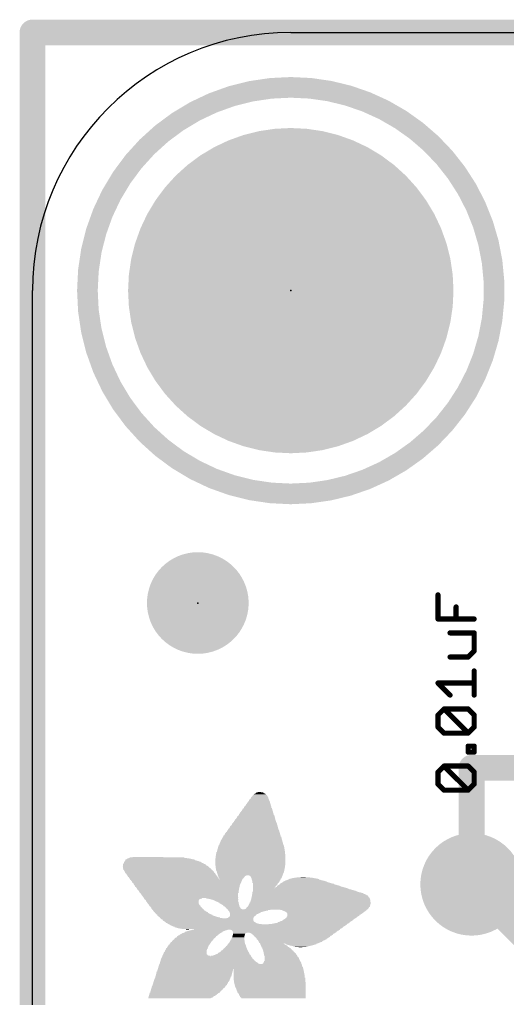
# Model space of a CAD drawing. Extents: x -1.8 to 17.6, y -13.6 to 5.7.
# Drawn here: x -1.75 to 3.04, y -3.89 to 5.74 of the extents above; entities that cross this region are included whole.
import ezdxf

# ---------------------------------------------------------------- set-up
doc = ezdxf.new("R2010")
doc.units = 0
for name, color, linetype in [('1', 12, 'CONTINUOUS'), ('16', 132, 'CONTINUOUS'), ('17', 110, 'CONTINUOUS'), ('18', 110, 'CONTINUOUS'), ('20', 53, 'CONTINUOUS'), ('21', 40, 'CONTINUOUS'), ('23', 40, 'CONTINUOUS'), ('27', 253, 'CONTINUOUS')]:
    doc.layers.add(name, color=color, linetype=linetype)

# ---------------------------------------------------------------- blocks, each defined once
blk = doc.blocks.new('PIE')
at = {"const_width": 0.5}
blk.add_lwpolyline([(0, -0.25, 1), (0, 0.25, 1), (0, -0.25)], format="xyb", dxfattribs=at)
blk = doc.blocks.new('ROUNDP')
at = {"const_width": 0.5}
blk.add_lwpolyline([(0, -0.25, 1), (0, 0.25, 1), (0, -0.25)], format="xyb", dxfattribs=at)
blk = doc.blocks.new('RECT')
blk.add_solid([(-0.5, -0.5), (0.5, -0.5), (-0.5, 0.5), (0.5, 0.5)])
blk = doc.blocks.new('ROUNDV')
at = {"const_width": 0.5}
blk.add_lwpolyline([(0, -0.25, 1), (0, 0.25, 1), (0, -0.25)], format="xyb", dxfattribs=at)

msp = doc.modelspace()

# ---------------------------------------------------------------- linework, layer by layer
at = {"layer": '1', "const_width": 0.254}
for points in [[(-1.6256, 5.6134), (17.4244, 5.6134)], [(-1.6256, -13.4366), (-1.6256, 5.6134)], [(6.399, -1.6216), (2.6924, -1.6216)], [(2.6924, -1.6216), (2.6924, -2.7686)]]:
    msp.add_lwpolyline(points, dxfattribs=at)
at = {"layer": '1', "const_width": 0.127}
for points in [[(-1.6256, 5.6769, 1), (-1.6256, 5.5499)], [(-1.5621, 5.6134, 1), (-1.6891, 5.6134)], [(2.6924, -1.5581, 1), (2.6924, -1.6851)], [(2.7559, -1.6216, 1), (2.6289, -1.6216)], [(2.6289, -2.7686, 1), (2.7559, -2.7686)]]:
    msp.add_lwpolyline(points, format="xyb", dxfattribs=at)
at = {"layer": '16', "const_width": 0.254}
for points in [[(-1.6256, 5.6134), (17.4244, 5.6134)], [(-1.6256, -13.4366), (-1.6256, 5.6134)], [(2.6924, -2.7686), (3.3274, -3.4036)]]:
    msp.add_lwpolyline(points, dxfattribs=at)
at = {"layer": '16', "const_width": 0.127}
for points in [[(-1.6256, 5.6769, 1), (-1.6256, 5.5499)], [(-1.5621, 5.6134, 1), (-1.6891, 5.6134)], [(2.7373, -2.7237, 1), (2.6475, -2.8135)]]:
    msp.add_lwpolyline(points, format="xyb", dxfattribs=at)
at = {"layer": '20'}
for p, q in [((0.9144, 5.6134), (14.8844, 5.6134)), ((-1.6256, -10.8966), (-1.6256, 3.0734))]:
    msp.add_line(p, q, dxfattribs=at)
msp.add_arc((0.9144, 3.0734), 2.54, 90, 180, dxfattribs=at)
at = {"layer": '21', "const_width": 0.2032}
msp.add_lwpolyline([(0.9144, 1.0734, 1), (0.9144, 5.0734, 1), (0.9144, 1.0734)], format="xyb", dxfattribs=at)
at = {"layer": '23'}
for p in [(0.9144, 3.0734), (0, 0)]:
    msp.add_point(p, dxfattribs=at)
at = {"layer": '27', "const_width": 0.0508}
for points in [[(2.3619, -0.1575), (2.3619, 0.0798)], [(2.5398, -0.1575), (2.5398, -0.0388)], [(2.7178, -0.1575), (2.3619, -0.1575)], [(2.7178, -0.2944), (2.4805, -0.2944)], [(2.7178, -0.4724), (2.7178, -0.2944)], [(2.6585, -0.5317), (2.7178, -0.4724)], [(2.4805, -0.5317), (2.6585, -0.5317)], [(2.7178, -0.9059), (2.7178, -0.6686)], [(2.4805, -0.9059), (2.3619, -0.7873)], [(2.3619, -0.7873), (2.7178, -0.7873)], [(2.3619, -1.1021), (2.4212, -1.0428)], [(2.4212, -1.0428), (2.6585, -1.0428)], [(2.6585, -1.2801), (2.4212, -1.0428)], [(2.6585, -1.0428), (2.7178, -1.1021)], [(2.3619, -1.2208), (2.3619, -1.1021)], [(2.7178, -1.1021), (2.7178, -1.2208)], [(2.4212, -1.2801), (2.3619, -1.2208)], [(2.7178, -1.2208), (2.6585, -1.2801)], [(2.6585, -1.2801), (2.4212, -1.2801)], [(2.6585, -1.4672), (2.6585, -1.4079)], [(2.6585, -1.4079), (2.7178, -1.4079)], [(2.7178, -1.4672), (2.6585, -1.4672)], [(2.7178, -1.4079), (2.7178, -1.4672)], [(2.3619, -1.6635), (2.4212, -1.6041)], [(2.4212, -1.6041), (2.6585, -1.6041)], [(2.6585, -1.8414), (2.4212, -1.6041)], [(2.6585, -1.6041), (2.7178, -1.6635)], [(2.3619, -1.7821), (2.3619, -1.6635)], [(2.7178, -1.6635), (2.7178, -1.7821)], [(2.4212, -1.8414), (2.3619, -1.7821)], [(2.6585, -1.8414), (2.4212, -1.8414)], [(2.7178, -1.7821), (2.6585, -1.8414)]]:
    msp.add_lwpolyline(points, dxfattribs=at)
at = {"layer": '27', "const_width": 0.0254}
for points in [[(2.3746, 0.0798, 1), (2.3492, 0.0798)], [(2.5526, -0.0388, 1), (2.5271, -0.0388)], [(2.3619, -0.1448, 1), (2.3619, -0.1702)], [(2.3492, -0.1575, 1), (2.3746, -0.1575)], [(2.5271, -0.1575, 1), (2.5526, -0.1575)], [(2.7178, -0.1702, 1), (2.7178, -0.1448)], [(2.4805, -0.2817, 1), (2.4805, -0.3071)], [(2.7305, -0.2944, 1), (2.7051, -0.2944)], [(2.7178, -0.3071, 1), (2.7178, -0.2817)], [(2.7051, -0.4724, 1), (2.7305, -0.4724)], [(2.7268, -0.4813, 1), (2.7088, -0.4634)], [(2.4805, -0.519, 1), (2.4805, -0.5444)], [(2.6495, -0.5227, 1), (2.6675, -0.5407)], [(2.6585, -0.5444, 1), (2.6585, -0.519)], [(2.7305, -0.6686, 1), (2.7051, -0.6686)], [(2.3619, -0.7745, 1), (2.3619, -0.8)], [(2.3709, -0.7783, 1), (2.3529, -0.7962)], [(2.7178, -0.8, 1), (2.7178, -0.7745)], [(2.4716, -0.9149, 1), (2.4895, -0.8969)], [(2.7051, -0.9059, 1), (2.7305, -0.9059)], [(2.4212, -1.0301, 1), (2.4212, -1.0555)], [(2.4302, -1.0338, 1), (2.4122, -1.0518)], [(2.4302, -1.0518, 1), (2.4122, -1.0338)], [(2.6675, -1.0338, 1), (2.6495, -1.0518)], [(2.6585, -1.0555, 1), (2.6585, -1.0301)], [(2.3746, -1.1021, 1), (2.3492, -1.1021)], [(2.3529, -1.0932, 1), (2.3709, -1.1111)], [(2.7305, -1.1021, 1), (2.7051, -1.1021)], [(2.7088, -1.1111, 1), (2.7268, -1.0932)], [(2.3709, -1.2118, 1), (2.3529, -1.2298)], [(2.3492, -1.2208, 1), (2.3746, -1.2208)], [(2.7051, -1.2208, 1), (2.7305, -1.2208)], [(2.7268, -1.2298, 1), (2.7088, -1.2118)], [(2.4212, -1.2674, 1), (2.4212, -1.2928)], [(2.4122, -1.2891, 1), (2.4302, -1.2711)], [(2.6495, -1.2711, 1), (2.6675, -1.2891)], [(2.6495, -1.2891, 1), (2.6675, -1.2711)], [(2.6585, -1.2928, 1), (2.6585, -1.2674)], [(2.6712, -1.4079, 1), (2.6458, -1.4079)], [(2.6585, -1.3952, 1), (2.6585, -1.4206)], [(2.6585, -1.4545, 1), (2.6585, -1.4799)], [(2.7305, -1.4079, 1), (2.7051, -1.4079)], [(2.7178, -1.4206, 1), (2.7178, -1.3952)], [(2.7178, -1.4799, 1), (2.7178, -1.4545)], [(2.6458, -1.4672, 1), (2.6712, -1.4672)], [(2.7051, -1.4672, 1), (2.7305, -1.4672)], [(2.4212, -1.5914, 1), (2.4212, -1.6168)], [(2.4302, -1.5952, 1), (2.4122, -1.6131)], [(2.4302, -1.6131, 1), (2.4122, -1.5952)], [(2.6675, -1.5952, 1), (2.6495, -1.6131)], [(2.6585, -1.6168, 1), (2.6585, -1.5914)], [(2.3746, -1.6635, 1), (2.3492, -1.6635)], [(2.3529, -1.6545, 1), (2.3709, -1.6724)], [(2.7305, -1.6635, 1), (2.7051, -1.6635)], [(2.7088, -1.6724, 1), (2.7268, -1.6545)], [(2.3709, -1.7731, 1), (2.3529, -1.7911)], [(2.3492, -1.7821, 1), (2.3746, -1.7821)], [(2.4212, -1.8287, 1), (2.4212, -1.8541)], [(2.4122, -1.8504, 1), (2.4302, -1.8324)], [(2.6495, -1.8324, 1), (2.6675, -1.8504)], [(2.6495, -1.8504, 1), (2.6675, -1.8324)], [(2.6585, -1.8541, 1), (2.6585, -1.8287)], [(2.7051, -1.7821, 1), (2.7305, -1.7821)], [(2.7268, -1.7911, 1), (2.7088, -1.7731)]]:
    msp.add_lwpolyline(points, format="xyb", dxfattribs=at)

# ---------------------------------------------------------------- block references
at = {"layer": '1'}
msp.add_blockref('PIE', (0, 0), dxfattribs=at)
at = {"layer": '17', "xscale": 3.2, "yscale": 3.2}
msp.add_blockref('ROUNDP', (0.9144, 3.0734), dxfattribs=at)
msp.add_blockref('ROUNDP', (0.9144, 3.0734), dxfattribs=at)
at = {"layer": '18', "xscale": 1.008, "yscale": 1.008}
msp.add_blockref('ROUNDV', (2.6924, -2.7686), dxfattribs=at)
msp.add_blockref('ROUNDV', (2.6924, -2.7686), dxfattribs=at)
at = {"layer": '21'}
for p, xscale, yscale in [((0.6065, -1.9266), 0.1829, 0.0038), ((0.6065, -1.9228), 0.1753, 0.0038), ((0.6084, -1.9152), 0.1715, 0.0038), ((0.6084, -1.919), 0.1715, 0.0038), ((0.6083, -1.9114), 0.1638, 0.0039), ((0.6102, -1.9075), 0.16, 0.0038), ((0.6102, -1.9037), 0.1524, 0.0038), ((0.6102, -1.8961), 0.1448, 0.0038), ((0.6102, -1.8999), 0.1448, 0.0038), ((0.6103, -1.8923), 0.1371, 0.0038), ((0.6103, -1.8885), 0.1295, 0.0038), ((0.6103, -1.8847), 0.1219, 0.0038), ((0.6103, -1.8809), 0.1143, 0.0038), ((0.6122, -1.8771), 0.1029, 0.0038), ((0.6103, -1.8733), 0.0915, 0.0039), ((0.6102, -1.8694), 0.0762, 0.0038), ((0.6103, -1.8656), 0.0609, 0.0038), ((0.6065, -1.8618), 0.0305, 0.0038), ((0.5874, -2.0218), 0.2819, 0.0038), ((0.5893, -2.018), 0.2781, 0.0038), ((0.5893, -2.0104), 0.2705, 0.0038), ((0.5893, -2.0142), 0.2705, 0.0038), ((0.5912, -2.0066), 0.2667, 0.0038), ((0.5912, -1.999), 0.2591, 0.0038), ((0.5931, -2.0028), 0.2629, 0.0038), ((0.5931, -1.9952), 0.2552, 0.0038), ((0.595, -1.9914), 0.2514, 0.0038), ((0.595, -1.9837), 0.2438, 0.0038), ((0.595, -1.9876), 0.2438, 0.0039), ((0.5969, -1.9799), 0.24, 0.0038), ((0.5969, -1.9761), 0.2324, 0.0038), ((0.5988, -1.9685), 0.2286, 0.0038), ((0.5988, -1.9723), 0.2286, 0.0038), ((0.5988, -1.9647), 0.221, 0.0038), ((0.6007, -1.9571), 0.2172, 0.0038), ((0.6007, -1.9609), 0.2172, 0.0038), ((0.6007, -1.9533), 0.2096, 0.0038), ((0.6026, -1.9495), 0.2058, 0.0039), ((0.6027, -1.9418), 0.1981, 0.0038), ((0.6046, -1.9456), 0.2019, 0.0038), ((0.6046, -1.938), 0.1943, 0.0038), ((0.6046, -1.9304), 0.1867, 0.0038), ((0.6065, -1.9342), 0.1905, 0.0038), ((0.5683, -2.1171), 0.381, 0.0038), ((0.5702, -2.1133), 0.3772, 0.0038), ((0.5702, -2.1057), 0.3696, 0.0038), ((0.5721, -2.1095), 0.3734, 0.0038), ((0.5722, -2.1019), 0.3657, 0.0039), ((0.5741, -2.098), 0.3619, 0.0038), ((0.5741, -2.0904), 0.3543, 0.0038), ((0.5741, -2.0942), 0.3543, 0.0038), ((0.576, -2.0866), 0.3505, 0.0038), ((0.576, -2.079), 0.3429, 0.0038), ((0.576, -2.0828), 0.3429, 0.0038), ((0.5778, -2.0752), 0.3391, 0.0038), ((0.5778, -2.0714), 0.3315, 0.0038), ((0.5797, -2.0638), 0.3277, 0.0039), ((0.5797, -2.0676), 0.3277, 0.0038), ((0.5797, -2.0599), 0.3201, 0.0038), ((0.5817, -2.0523), 0.3163, 0.0038), ((0.5817, -2.0561), 0.3163, 0.0038), ((0.5817, -2.0485), 0.3086, 0.0038), ((0.5836, -2.0447), 0.3048, 0.0038), ((0.5836, -2.0371), 0.2972, 0.0038), ((0.5855, -2.0409), 0.301, 0.0038), ((0.5855, -2.0333), 0.2934, 0.0038), ((0.5855, -2.0257), 0.2857, 0.0039), ((0.5874, -2.0295), 0.2896, 0.0038), ((0.5493, -2.2123), 0.4801, 0.0038), ((0.5493, -2.2162), 0.4801, 0.0039), ((0.5512, -2.2085), 0.4762, 0.0038), ((0.5512, -2.2009), 0.4686, 0.0038), ((0.5531, -2.2047), 0.4724, 0.0038), ((0.5531, -2.1971), 0.4648, 0.0038), ((0.555, -2.1933), 0.461, 0.0038), ((0.555, -2.1857), 0.4534, 0.0038), ((0.555, -2.1895), 0.4534, 0.0038), ((0.5569, -2.1819), 0.4496, 0.0038), ((0.5569, -2.1742), 0.442, 0.0038), ((0.5569, -2.1781), 0.442, 0.0039), ((0.5588, -2.1704), 0.4382, 0.0038), ((0.5588, -2.1666), 0.4306, 0.0038), ((0.5607, -2.159), 0.4268, 0.0038), ((0.5607, -2.1628), 0.4268, 0.0038), ((0.5608, -2.1552), 0.4191, 0.0038), ((0.5626, -2.1476), 0.4153, 0.0038), ((0.5626, -2.1514), 0.4153, 0.0038), ((0.5626, -2.1438), 0.4076, 0.0038), ((0.5645, -2.14), 0.4038, 0.0039), ((0.5645, -2.1323), 0.3962, 0.0038), ((0.5664, -2.1361), 0.4, 0.0038), ((0.5664, -2.1285), 0.3924, 0.0038), ((0.5683, -2.1247), 0.3886, 0.0038), ((0.5683, -2.1209), 0.381, 0.0038), ((0.5322, -2.3114), 0.5829, 0.0038), ((0.5322, -2.3076), 0.5753, 0.0038), ((0.5341, -2.3), 0.5715, 0.0038), ((0.5341, -2.3038), 0.5715, 0.0038), ((0.5341, -2.2924), 0.5639, 0.0039), ((0.5341, -2.2962), 0.5639, 0.0038), ((0.536, -2.2885), 0.5601, 0.0038), ((0.536, -2.2809), 0.5525, 0.0038), ((0.536, -2.2847), 0.5525, 0.0038), ((0.5379, -2.2771), 0.5487, 0.0038), ((0.5379, -2.2695), 0.5411, 0.0038), ((0.5379, -2.2733), 0.5411, 0.0038), ((0.5398, -2.2657), 0.5373, 0.0038), ((0.5398, -2.2619), 0.5295, 0.0038), ((0.5417, -2.2543), 0.5257, 0.0039), ((0.5417, -2.2581), 0.5257, 0.0038), ((0.5417, -2.2504), 0.5181, 0.0038), ((0.5435, -2.2466), 0.5143, 0.0038), ((0.5435, -2.239), 0.5067, 0.0038), ((0.5454, -2.2428), 0.5105, 0.0038), ((0.5454, -2.2352), 0.5029, 0.0038), ((0.5454, -2.2276), 0.4953, 0.0038), ((0.5474, -2.2314), 0.4991, 0.0038), ((0.5474, -2.2238), 0.4915, 0.0038), ((0.5493, -2.22), 0.4877, 0.0038), ((0.5246, -2.4028), 0.6515, 0.0038), ((0.5246, -2.4066), 0.6515, 0.0039), ((0.5246, -2.3914), 0.6439, 0.0038), ((0.5246, -2.3952), 0.6439, 0.0038), ((0.5246, -2.399), 0.6439, 0.0038), ((0.5264, -2.3876), 0.6401, 0.0038), ((0.5245, -2.3838), 0.6362, 0.0038), ((0.5264, -2.3724), 0.6324, 0.0038), ((0.5264, -2.3762), 0.6324, 0.0038), ((0.5264, -2.38), 0.6324, 0.0038), ((0.5264, -2.3647), 0.6248, 0.0038), ((0.5264, -2.3685), 0.6248, 0.0039), ((0.5264, -2.3571), 0.6172, 0.0038), ((0.5283, -2.3609), 0.621, 0.0038), ((0.5283, -2.3495), 0.6134, 0.0038), ((0.5283, -2.3533), 0.6134, 0.0038), ((0.5283, -2.3419), 0.6058, 0.0038), ((0.5283, -2.3457), 0.6058, 0.0038), ((0.5283, -2.3343), 0.5982, 0.0038), ((0.5302, -2.3381), 0.602, 0.0038), ((0.5302, -2.3266), 0.5944, 0.0038), ((0.5302, -2.3304), 0.5944, 0.0039), ((0.5302, -2.319), 0.5867, 0.0038), ((0.5302, -2.3228), 0.5867, 0.0038), ((0.5322, -2.3152), 0.5829, 0.0038), ((-0.4013, -2.5057), 0.5372, 0.0038), ((-0.4889, -2.5019), 0.3009, 0.0038), ((0.5188, -2.4867), 0.6858, 0.0038), ((0.5188, -2.4905), 0.6858, 0.0038), ((0.5188, -2.4943), 0.6858, 0.0038), ((0.5188, -2.4981), 0.6858, 0.0038), ((0.5188, -2.5019), 0.6858, 0.0038), ((0.5188, -2.5057), 0.6858, 0.0038), ((0.5188, -2.4676), 0.6782, 0.0038), ((0.5207, -2.4714), 0.682, 0.0038), ((0.5207, -2.4752), 0.682, 0.0038), ((0.5207, -2.479), 0.682, 0.0038), ((0.5207, -2.4829), 0.682, 0.0039), ((0.5207, -2.4524), 0.6744, 0.0038), ((0.5207, -2.4562), 0.6744, 0.0038), ((0.5207, -2.46), 0.6744, 0.0038), ((0.5207, -2.4638), 0.6744, 0.0038), ((0.5207, -2.4371), 0.6668, 0.0038), ((0.5226, -2.4409), 0.6706, 0.0038), ((0.5226, -2.4447), 0.6706, 0.0039), ((0.5226, -2.4486), 0.6706, 0.0038), ((0.5226, -2.4257), 0.663, 0.0038), ((0.5226, -2.4295), 0.663, 0.0038), ((0.5226, -2.4333), 0.663, 0.0038), ((0.5226, -2.4143), 0.6554, 0.0038), ((0.5226, -2.4181), 0.6554, 0.0038), ((0.5245, -2.4219), 0.6592, 0.0038), ((0.5246, -2.4105), 0.6515, 0.0038), ((-0.3175, -2.5933), 0.842, 0.0038), ((-0.329, -2.5743), 0.8115, 0.0038), ((-0.3271, -2.5781), 0.8153, 0.0038), ((-0.3327, -2.5705), 0.8039, 0.0038), ((-0.3232, -2.5819), 0.823, 0.0038), ((-0.3213, -2.5857), 0.8268, 0.0038), ((-0.3175, -2.5895), 0.8344, 0.0038), ((-0.3137, -2.5972), 0.842, 0.0039), ((-0.3118, -2.601), 0.8458, 0.0038), ((-0.3366, -2.5629), 0.7887, 0.0038), ((-0.3347, -2.5667), 0.7925, 0.0038), ((-0.3461, -2.5514), 0.762, 0.0038), ((-0.3423, -2.5552), 0.7696, 0.0038), ((-0.3385, -2.5591), 0.7773, 0.0039), ((-0.348, -2.5476), 0.7506, 0.0038), ((-0.3556, -2.54), 0.7278, 0.0038), ((-0.3518, -2.5438), 0.7354, 0.0038), ((-0.3594, -2.5362), 0.7124, 0.0038), ((-0.3689, -2.5286), 0.6858, 0.0038), ((-0.3632, -2.5324), 0.6972, 0.0038), ((-0.3728, -2.5248), 0.6705, 0.0038), ((-0.3765, -2.521), 0.6477, 0.0039), ((-0.3823, -2.5171), 0.6287, 0.0038), ((-0.3861, -2.5133), 0.6058, 0.0038), ((-0.3937, -2.5095), 0.5754, 0.0038), ((0.5169, -2.5133), 0.6896, 0.0038), ((0.5169, -2.5171), 0.6896, 0.0038), ((0.5169, -2.521), 0.6896, 0.0039), ((0.5169, -2.5248), 0.6896, 0.0038), ((0.5169, -2.5286), 0.6896, 0.0038), ((0.5169, -2.5324), 0.6896, 0.0038), ((0.5169, -2.5362), 0.6896, 0.0038), ((0.5169, -2.54), 0.6896, 0.0038), ((0.5169, -2.5438), 0.6896, 0.0038), ((0.5169, -2.5476), 0.6896, 0.0038), ((0.5169, -2.5514), 0.6896, 0.0038), ((0.5169, -2.5552), 0.6896, 0.0038), ((0.5169, -2.5591), 0.6896, 0.0039), ((0.5169, -2.5629), 0.6896, 0.0038), ((0.5169, -2.5667), 0.6896, 0.0038), ((0.5169, -2.5705), 0.6896, 0.0038), ((0.5169, -2.5743), 0.6896, 0.0038), ((0.5169, -2.5781), 0.6896, 0.0038), ((0.515, -2.5819), 0.6858, 0.0038), ((0.5188, -2.5095), 0.6858, 0.0038), ((0.5169, -2.5857), 0.682, 0.0038), ((0.5169, -2.5895), 0.682, 0.0038), ((0.5169, -2.5933), 0.682, 0.0038), ((0.5169, -2.5972), 0.682, 0.0039), ((0.5169, -2.601), 0.682, 0.0038), ((-0.3042, -2.6124), 0.8611, 0.0038), ((-0.308, -2.6048), 0.8534, 0.0038), ((-0.306, -2.6086), 0.8573, 0.0038), ((-0.3004, -2.6162), 0.8611, 0.0038), ((-0.2966, -2.6238), 0.8687, 0.0038), ((-0.2984, -2.62), 0.8649, 0.0038), ((-0.2928, -2.6276), 0.8687, 0.0038), ((-0.2908, -2.6314), 0.8725, 0.0038), ((-0.2871, -2.6353), 0.8725, 0.0039), ((-0.2852, -2.6391), 0.8763, 0.0038), ((-0.2813, -2.6429), 0.8763, 0.0038), ((-0.2775, -2.6467), 0.8763, 0.0038), ((-0.2775, -2.6505), 0.8763, 0.0038), ((-0.2737, -2.6543), 0.8763, 0.0038), ((-0.268, -2.6619), 0.8801, 0.0038), ((-0.2699, -2.6581), 0.8763, 0.0038), ((-0.2661, -2.6657), 0.8763, 0.0038), ((-0.2623, -2.6695), 0.8763, 0.0038), ((-0.2604, -2.6734), 0.8801, 0.0039), ((-0.2566, -2.6772), 0.8801, 0.0038), ((-0.2546, -2.681), 0.8763, 0.0038), ((-0.2509, -2.6848), 0.8763, 0.0038), ((-0.249, -2.6886), 0.8801, 0.0038), ((-0.2471, -2.6924), 0.8763, 0.0038), ((-0.2433, -2.6962), 0.8763, 0.0038), ((0.515, -2.6048), 0.6782, 0.0038), ((0.515, -2.6086), 0.6782, 0.0038), ((0.5169, -2.6124), 0.6744, 0.0038), ((0.5169, -2.6162), 0.6744, 0.0038), ((0.5169, -2.62), 0.6744, 0.0038), ((0.515, -2.6238), 0.6706, 0.0038), ((0.515, -2.6276), 0.6706, 0.0038), ((0.5169, -2.6314), 0.6668, 0.0038), ((0.5169, -2.6353), 0.6668, 0.0039), ((0.515, -2.6391), 0.663, 0.0038), ((0.5169, -2.6429), 0.6592, 0.0038), ((0.5169, -2.6467), 0.6592, 0.0038), ((0.5169, -2.6505), 0.6592, 0.0038), ((0.515, -2.6543), 0.6553, 0.0038), ((0.515, -2.6657), 0.6477, 0.0038), ((0.5169, -2.6581), 0.6515, 0.0038), ((0.5169, -2.6619), 0.6515, 0.0038), ((0.5169, -2.6695), 0.6439, 0.0038), ((0.515, -2.6734), 0.6401, 0.0039), ((0.515, -2.6772), 0.6401, 0.0038), ((0.3379, -2.681), 0.2781, 0.0038), ((0.3341, -2.6848), 0.2705, 0.0038), ((0.3341, -2.6886), 0.2629, 0.0038), ((0.3321, -2.6924), 0.259, 0.0038), ((0.3302, -2.6962), 0.2552, 0.0038), ((0.6712, -2.681), 0.3276, 0.0038), ((0.6712, -2.6848), 0.32, 0.0038), ((0.6731, -2.6886), 0.3162, 0.0038), ((0.6731, -2.6924), 0.3086, 0.0038), ((0.675, -2.6962), 0.3048, 0.0038), ((1.0351, -2.6962), 0.0495, 0.0038), ((-0.2394, -2.7), 0.8763, 0.0038), ((-0.2394, -2.7038), 0.8763, 0.0038), ((-0.2356, -2.7076), 0.8763, 0.0038), ((-0.2318, -2.7115), 0.8763, 0.0039), ((-0.2318, -2.7153), 0.8763, 0.0038), ((-0.228, -2.7191), 0.8763, 0.0038), ((-0.1118, -2.7229), 1.1011, 0.0038), ((-0.1118, -2.7267), 1.0935, 0.0038), ((-0.1118, -2.7305), 1.0935, 0.0038), ((-0.1118, -2.7343), 1.0859, 0.0038), ((-0.1099, -2.7381), 1.0821, 0.0038), ((-0.1099, -2.7419), 1.0745, 0.0038), ((-0.1099, -2.7457), 1.0745, 0.0038), ((-0.1099, -2.7496), 1.0668, 0.0039), ((-0.108, -2.7534), 1.0629, 0.0038), ((-0.1061, -2.7572), 1.0591, 0.0038), ((-0.108, -2.761), 1.0553, 0.0038), ((-0.1061, -2.7648), 1.0515, 0.0038), ((-0.1061, -2.7686), 1.0439, 0.0038), ((-0.1061, -2.7724), 1.0439, 0.0038), ((-0.1042, -2.7762), 1.0401, 0.0038), ((-0.1042, -2.78), 1.0325, 0.0038), ((-0.1023, -2.7838), 1.0287, 0.0038), ((-0.1023, -2.7877), 1.0287, 0.0039), ((-0.1004, -2.7915), 1.0249, 0.0038), ((0.3302, -2.7), 0.2476, 0.0038), ((0.3283, -2.7038), 0.2438, 0.0038), ((0.3264, -2.7076), 0.24, 0.0038), ((0.3283, -2.7115), 0.2362, 0.0039), ((0.3264, -2.7153), 0.2324, 0.0038), ((0.3264, -2.7191), 0.2248, 0.0038), ((0.6731, -2.7), 0.301, 0.0038), ((0.675, -2.7038), 0.2972, 0.0038), ((0.6731, -2.7076), 0.2934, 0.0038), ((0.675, -2.7115), 0.2896, 0.0039), ((0.6731, -2.7153), 0.2858, 0.0038), ((0.6731, -2.7191), 0.2858, 0.0038), ((0.6731, -2.7229), 0.2782, 0.0038), ((0.6731, -2.7267), 0.2782, 0.0038), ((0.6712, -2.7305), 0.2744, 0.0038), ((0.6673, -2.7457), 0.2591, 0.0038), ((0.6673, -2.7496), 0.2591, 0.0039), ((0.6654, -2.7534), 0.2553, 0.0038), ((0.6693, -2.7419), 0.2629, 0.0038), ((0.6712, -2.7343), 0.2667, 0.0038), ((0.6712, -2.7381), 0.2667, 0.0038), ((0.6655, -2.7572), 0.2476, 0.0038), ((0.6636, -2.761), 0.2438, 0.0038), ((0.6636, -2.7648), 0.2438, 0.0038), ((0.6617, -2.7686), 0.24, 0.0038), ((0.6598, -2.7724), 0.2362, 0.0038), ((0.6579, -2.7762), 0.2324, 0.0038), ((0.6579, -2.78), 0.2324, 0.0038), ((0.656, -2.7838), 0.2286, 0.0038), ((0.6541, -2.7877), 0.2247, 0.0039), ((0.6522, -2.7915), 0.2209, 0.0038), ((1.0979, -2.7915), 0.6477, 0.0038), ((1.0922, -2.7877), 0.6286, 0.0039), ((1.0884, -2.7838), 0.6134, 0.0038), ((1.0846, -2.78), 0.5982, 0.0038), ((1.0827, -2.7762), 0.5791, 0.0038), ((1.0789, -2.7724), 0.5639, 0.0038), ((1.0751, -2.7686), 0.5487, 0.0038), ((1.0732, -2.7648), 0.5295, 0.0038), ((1.0675, -2.761), 0.5105, 0.0038), ((1.0655, -2.7572), 0.4915, 0.0038), ((1.0617, -2.7534), 0.4762, 0.0038), ((1.0598, -2.7496), 0.4572, 0.0039), ((1.056, -2.7457), 0.442, 0.0038), ((1.0541, -2.7419), 0.423, 0.0038), ((1.0522, -2.7381), 0.4038, 0.0038), ((1.0503, -2.7343), 0.3848, 0.0038), ((1.0465, -2.7305), 0.362, 0.0038), ((1.0446, -2.7267), 0.3429, 0.0038), ((1.0446, -2.7229), 0.32, 0.0038), ((1.0427, -2.7191), 0.301, 0.0038), ((1.0427, -2.7153), 0.2781, 0.0038), ((1.0427, -2.7115), 0.2477, 0.0039), ((1.0389, -2.7076), 0.2171, 0.0038), ((1.0389, -2.7038), 0.1791, 0.0038), ((1.037, -2.7), 0.1295, 0.0038), ((-0.1004, -2.7953), 1.0173, 0.0038), ((-0.0985, -2.7991), 1.0135, 0.0038), ((-0.0985, -2.8029), 1.0135, 0.0038), ((-0.0965, -2.8067), 1.0096, 0.0038), ((-0.0965, -2.8105), 1.002, 0.0038), ((-0.0946, -2.8143), 0.9982, 0.0038), ((-0.0946, -2.8181), 0.9982, 0.0038), ((-0.0927, -2.8219), 0.9944, 0.0038), ((-0.0908, -2.8258), 0.9906, 0.0039), ((-0.0927, -2.8296), 0.9868, 0.0038), ((-0.0908, -2.8334), 0.983, 0.0038), ((-0.0889, -2.8372), 0.9792, 0.0038), ((-0.087, -2.841), 0.9754, 0.0038), ((-0.087, -2.8448), 0.9754, 0.0038), ((-0.0851, -2.8486), 0.9716, 0.0038), ((-0.0832, -2.8524), 0.9678, 0.0038), ((-0.0832, -2.8562), 0.9601, 0.0038), ((-0.0832, -2.86), 0.9601, 0.0038), ((-0.0813, -2.8639), 0.9563, 0.0039), ((-0.0794, -2.8677), 0.9525, 0.0038), ((-0.0775, -2.8715), 0.9487, 0.0038), ((-0.0775, -2.8753), 0.9487, 0.0038), ((-0.0756, -2.8791), 0.9449, 0.0038), ((-0.0737, -2.8829), 0.9411, 0.0038), ((-0.0718, -2.8867), 0.9373, 0.0038), ((-0.0718, -2.8905), 0.9373, 0.0038), ((1.1036, -2.8867), 1.1468, 0.0038), ((1.1055, -2.8905), 1.1506, 0.0038), ((1.0922, -2.8677), 1.1164, 0.0038), ((1.096, -2.8715), 1.124, 0.0038), ((1.0979, -2.8753), 1.1278, 0.0038), ((1.1017, -2.8791), 1.1354, 0.0038), ((1.1036, -2.8829), 1.1392, 0.0038), ((1.056, -2.841), 1.0364, 0.0038), ((1.0617, -2.8448), 1.0478, 0.0038), ((1.0693, -2.8486), 1.063, 0.0038), ((1.0751, -2.8524), 1.0745, 0.0038), ((1.0808, -2.8562), 1.0859, 0.0038), ((1.0902, -2.8639), 1.1049, 0.0039), ((1.0846, -2.86), 1.0935, 0.0038), ((0.6502, -2.7953), 0.2171, 0.0038), ((0.6502, -2.7991), 0.2171, 0.0038), ((0.6483, -2.8029), 0.2133, 0.0038), ((0.6465, -2.8067), 0.2095, 0.0038), ((1.0103, -2.8105), 0.9372, 0.0038), ((1.016, -2.8143), 0.9486, 0.0038), ((1.0236, -2.8181), 0.9639, 0.0038), ((1.0293, -2.8219), 0.9753, 0.0038), ((1.0351, -2.8258), 0.9867, 0.0039), ((1.0408, -2.8296), 0.9982, 0.0038), ((1.0465, -2.8334), 1.0096, 0.0038), ((1.0522, -2.8372), 1.021, 0.0038), ((1.1113, -2.8067), 0.7125, 0.0038), ((1.1075, -2.8029), 0.6973, 0.0038), ((1.1036, -2.7991), 0.682, 0.0038), ((1.0998, -2.7953), 0.6668, 0.0038), ((-0.0699, -2.8943), 0.9335, 0.0038), ((-0.0679, -2.8981), 0.9297, 0.0038), ((-0.0679, -2.902), 0.9297, 0.0039), ((-0.2433, -2.9058), 0.5715, 0.0038), ((-0.2489, -2.9096), 0.5524, 0.0038), ((-0.2508, -2.9134), 0.541, 0.0038), ((-0.2527, -2.9172), 0.5372, 0.0038), ((-0.2527, -2.921), 0.5296, 0.0038), ((-0.2508, -2.9248), 0.5258, 0.0038), ((-0.2508, -2.9286), 0.5182, 0.0038), ((-0.2508, -2.9324), 0.5182, 0.0038), ((-0.2489, -2.9362), 0.5144, 0.0038), ((-0.247, -2.9401), 0.5106, 0.0039), ((-0.2451, -2.9439), 0.5068, 0.0038), ((-0.2451, -2.9477), 0.5068, 0.0038), ((-0.2432, -2.9515), 0.503, 0.0038), ((-0.2413, -2.9553), 0.4992, 0.0038), ((-0.2394, -2.9591), 0.503, 0.0038), ((-0.2375, -2.9629), 0.4991, 0.0038), ((-0.2337, -2.9667), 0.4991, 0.0038), ((-0.2318, -2.9705), 0.4953, 0.0038), ((-0.2298, -2.9743), 0.4991, 0.0038), ((-0.2261, -2.9782), 0.4991, 0.0039), ((-0.2242, -2.982), 0.4953, 0.0038), ((-0.2204, -2.9858), 0.4953, 0.0038), ((0.2407, -2.9058), 0.3124, 0.0038), ((0.2521, -2.9096), 0.2896, 0.0038), ((0.2598, -2.9134), 0.2743, 0.0038), ((0.2655, -2.9172), 0.2629, 0.0038), ((0.2712, -2.921), 0.2515, 0.0038), ((0.2769, -2.9248), 0.2401, 0.0038), ((0.2807, -2.9286), 0.2324, 0.0038), ((0.2864, -2.9324), 0.221, 0.0038), ((0.2902, -2.9362), 0.2134, 0.0038), ((0.2959, -2.9401), 0.2096, 0.0039), ((0.2998, -2.9439), 0.2019, 0.0038), ((0.3036, -2.9477), 0.1943, 0.0038), ((0.3054, -2.9515), 0.1905, 0.0038), ((0.3093, -2.9553), 0.1829, 0.0038), ((0.315, -2.9591), 0.1791, 0.0038), ((0.3169, -2.9629), 0.1753, 0.0038), ((0.3207, -2.9667), 0.1676, 0.0038), ((0.3226, -2.9705), 0.1638, 0.0038), ((0.3283, -2.9743), 0.16, 0.0038), ((0.3302, -2.9782), 0.1562, 0.0039), ((0.3321, -2.982), 0.1524, 0.0038), ((0.3378, -2.9858), 0.1486, 0.0038), ((1.0922, -2.982), 1.2002, 0.0038), ((1.0922, -2.9858), 1.2002, 0.0038), ((1.0941, -2.9782), 1.1964, 0.0039), ((1.0979, -2.9705), 1.1964, 0.0038), ((1.0979, -2.9743), 1.1964, 0.0038), ((1.0998, -2.9629), 1.1925, 0.0038), ((1.0998, -2.9667), 1.1925, 0.0038), ((1.1037, -2.9553), 1.1925, 0.0038), ((1.1037, -2.9591), 1.1925, 0.0038), ((1.1056, -2.9477), 1.1887, 0.0038), ((1.1056, -2.9515), 1.1887, 0.0038), ((1.1056, -2.9362), 1.1811, 0.0038), ((1.1056, -2.9401), 1.1811, 0.0039), ((1.1075, -2.9439), 1.1849, 0.0038), ((1.1075, -2.9286), 1.1773, 0.0038), ((1.1075, -2.9324), 1.1773, 0.0038), ((1.1075, -2.9172), 1.1697, 0.0038), ((1.1094, -2.921), 1.1735, 0.0038), ((1.1094, -2.9248), 1.1735, 0.0038), ((1.1075, -2.902), 1.1621, 0.0039), ((1.1075, -2.9058), 1.1621, 0.0038), ((1.1094, -2.9096), 1.1659, 0.0038), ((1.1094, -2.9134), 1.1659, 0.0038), ((1.1055, -2.8943), 1.1506, 0.0038), ((1.1075, -2.8981), 1.1545, 0.0038), ((-0.2185, -2.9896), 0.4991, 0.0038), ((-0.2147, -2.9934), 0.4991, 0.0038), ((-0.2109, -2.9972), 0.4991, 0.0038), ((-0.2071, -3.001), 0.4991, 0.0038), ((-0.2051, -3.0048), 0.503, 0.0038), ((-0.2013, -3.0086), 0.503, 0.0038), ((-0.1975, -3.0124), 0.5029, 0.0038), ((-0.1956, -3.0163), 0.5067, 0.0039), ((-0.1918, -3.0201), 0.5067, 0.0038), ((-0.188, -3.0239), 0.5067, 0.0038), ((-0.1822, -3.0277), 0.5105, 0.0038), ((-0.1746, -3.0353), 0.5182, 0.0038), ((-0.1784, -3.0315), 0.5105, 0.0038), ((-0.1708, -3.0391), 0.5182, 0.0038), ((-0.1651, -3.0429), 0.522, 0.0038), ((-0.1613, -3.0467), 0.522, 0.0038), ((-0.1556, -3.0505), 0.5258, 0.0038), ((-0.1518, -3.0544), 0.5258, 0.0039), ((-0.1461, -3.0582), 0.5295, 0.0038), ((-0.1403, -3.062), 0.5334, 0.0038), ((-0.1346, -3.0658), 0.5372, 0.0038), ((-0.1289, -3.0696), 0.541, 0.0038), ((-0.1251, -3.0734), 0.5486, 0.0038), ((-0.1174, -3.0772), 0.5563, 0.0038), ((-0.1118, -3.081), 0.5601, 0.0038), ((0.3397, -2.9896), 0.1448, 0.0038), ((0.3435, -2.9934), 0.1448, 0.0038), ((0.3473, -2.9972), 0.1447, 0.0038), ((0.3493, -3.001), 0.1409, 0.0038), ((0.3531, -3.0048), 0.1409, 0.0038), ((0.3569, -3.0086), 0.141, 0.0038), ((0.3626, -3.0124), 0.1448, 0.0038), ((0.9798, -3.0163), 1.3716, 0.0039), ((0.5055, -3.0201), 0.4153, 0.0038), ((0.4959, -3.0239), 0.3886, 0.0038), ((0.4864, -3.0277), 0.3696, 0.0038), ((0.4807, -3.0315), 0.3506, 0.0038), ((0.4768, -3.0353), 0.3353, 0.0038), ((0.4712, -3.0391), 0.3239, 0.0038), ((0.4674, -3.0429), 0.3086, 0.0038), ((0.4369, -3.081), 0.2476, 0.0038), ((0.4636, -3.0467), 0.3009, 0.0038), ((0.4579, -3.0544), 0.2819, 0.0039), ((0.4503, -3.062), 0.2667, 0.0038), ((0.4445, -3.0696), 0.2552, 0.0038), ((0.4426, -3.0734), 0.2514, 0.0038), ((0.4407, -3.0772), 0.2476, 0.0038), ((0.4617, -3.0505), 0.2895, 0.0038), ((0.4541, -3.0582), 0.2743, 0.0038), ((0.4484, -3.0658), 0.2629, 0.0038), ((1.0655, -3.0124), 1.2078, 0.0038), ((1.0713, -3.0086), 1.2039, 0.0038), ((1.0751, -3.0048), 1.2039, 0.0038), ((1.0789, -3.001), 1.2039, 0.0038), ((1.0827, -2.9972), 1.204, 0.0038), ((1.0846, -2.9934), 1.2002, 0.0038), ((1.0884, -2.9896), 1.2002, 0.0038), ((1.237, -3.0201), 0.8496, 0.0038), ((1.2446, -3.0239), 0.8268, 0.0038), ((1.2465, -3.0277), 0.8078, 0.0038), ((1.2485, -3.0315), 0.7963, 0.0038), ((1.2503, -3.0353), 0.7848, 0.0038), ((1.2503, -3.0391), 0.7696, 0.0038), ((1.2503, -3.0429), 0.762, 0.0038), ((1.2503, -3.0467), 0.7544, 0.0038), ((1.2484, -3.0505), 0.743, 0.0038), ((1.2484, -3.0544), 0.7354, 0.0039), ((1.2465, -3.0582), 0.7316, 0.0038), ((1.2427, -3.062), 0.7239, 0.0038), ((1.2408, -3.0658), 0.7201, 0.0038), ((1.2369, -3.0696), 0.7125, 0.0038), ((1.235, -3.0734), 0.7087, 0.0038), ((1.2331, -3.0772), 0.7049, 0.0038), ((1.2294, -3.081), 0.6973, 0.0038), ((-0.1023, -3.0848), 0.5639, 0.0038), ((-0.0966, -3.0886), 0.5677, 0.0038), ((-0.087, -3.0925), 0.5792, 0.0039), ((-0.0775, -3.0963), 0.5905, 0.0038), ((-0.0641, -3.1001), 0.6096, 0.0038), ((0.0902, -3.1039), 0.9106, 0.0038), ((0.0921, -3.1077), 0.9068, 0.0038), ((0.094, -3.1115), 0.903, 0.0038), ((0.0978, -3.1153), 0.8954, 0.0038), ((0.0997, -3.1191), 0.8916, 0.0038), ((0.1016, -3.1229), 0.8878, 0.0038), ((0.1054, -3.1267), 0.8878, 0.0038), ((0.1092, -3.1305), 0.8801, 0.0039), ((0.1131, -3.1344), 0.8801, 0.0038), ((0.1169, -3.1382), 0.8801, 0.0038), ((0.1245, -3.142), 0.8801, 0.0038), ((0.1302, -3.1458), 0.8839, 0.0038), ((0.1378, -3.1496), 0.884, 0.0038), ((0.1454, -3.1534), 0.8839, 0.0038), ((0.155, -3.1572), 0.8953, 0.0038), ((0.1721, -3.161), 0.9144, 0.0038), ((0.5931, -3.1648), 1.7412, 0.0038), ((0.5931, -3.1686), 1.726, 0.0039), ((0.5949, -3.1725), 1.7145, 0.0038), ((0.5969, -3.1763), 1.703, 0.0038), ((0.5969, -3.1801), 1.6878, 0.0038), ((0.4141, -3.1001), 0.2629, 0.0038), ((0.4236, -3.0963), 0.2515, 0.0038), ((0.4274, -3.0925), 0.2439, 0.0039), ((0.4312, -3.0886), 0.2439, 0.0038), ((0.435, -3.0848), 0.2438, 0.0038), ((1.0827, -3.161), 0.7696, 0.0038), ((1.0998, -3.1572), 0.743, 0.0038), ((1.1132, -3.1534), 0.7315, 0.0038), ((1.1227, -3.1496), 0.7201, 0.0038), ((1.1341, -3.1458), 0.7124, 0.0038), ((1.1418, -3.142), 0.7049, 0.0038), ((1.1494, -3.1382), 0.6973, 0.0038), ((1.157, -3.1344), 0.6972, 0.0038), ((1.1627, -3.1305), 0.6934, 0.0039), ((1.1722, -3.1267), 0.6896, 0.0038), ((1.176, -3.1229), 0.6896, 0.0038), ((1.1817, -3.1191), 0.6858, 0.0038), ((1.1894, -3.1153), 0.6858, 0.0038), ((1.1932, -3.1115), 0.6858, 0.0038), ((1.1989, -3.1077), 0.682, 0.0038), ((1.2046, -3.1039), 0.6858, 0.0038), ((1.2084, -3.1001), 0.6858, 0.0038), ((1.2141, -3.0963), 0.6896, 0.0038), ((1.2198, -3.0886), 0.6934, 0.0038), ((1.2179, -3.0925), 0.6896, 0.0039), ((1.2256, -3.0848), 0.6973, 0.0038), ((0.5988, -3.1839), 1.6764, 0.0038), ((0.6007, -3.1877), 1.6574, 0.0038), ((0.6046, -3.1915), 1.6421, 0.0038), ((0.6084, -3.1953), 1.6269, 0.0038), ((0.6102, -3.1991), 1.6078, 0.0038), ((-0.0032, -3.2753), 0.381, 0.0038), ((0.0006, -3.2715), 0.381, 0.0038), ((0.0083, -3.2677), 0.381, 0.0038), ((0.6159, -3.2029), 1.5887, 0.0038), ((0.0121, -3.2639), 0.381, 0.0038), ((0.0178, -3.2601), 0.3772, 0.0038), ((0.0235, -3.2563), 0.3734, 0.0038), ((0.6217, -3.2067), 1.5621, 0.0039), ((0.0311, -3.2525), 0.3734, 0.0038), ((0.0349, -3.2487), 0.3734, 0.0038), ((0.0445, -3.2449), 0.3695, 0.0039), ((0.0502, -3.241), 0.3657, 0.0038), ((0.0578, -3.2372), 0.3658, 0.0038), ((-0.1023, -3.2106), 0.0305, 0.0038), ((0.0673, -3.2334), 0.362, 0.0038), ((0.0769, -3.2296), 0.3581, 0.0038), ((0.0864, -3.2258), 0.3543, 0.0038), ((0.0959, -3.222), 0.3505, 0.0038), ((0.1092, -3.2182), 0.3467, 0.0038), ((0.1207, -3.2144), 0.3467, 0.0038), ((0.6807, -3.2106), 1.4364, 0.0038), ((0.8598, -3.2144), 1.0706, 0.0038), ((0.8598, -3.2182), 1.0554, 0.0038), ((0.8598, -3.222), 1.0478, 0.0038), ((0.8579, -3.2258), 1.0363, 0.0038), ((0.8559, -3.2334), 1.0249, 0.0038), ((0.8579, -3.2296), 1.0287, 0.0038), ((0.4026, -3.2677), 0.1181, 0.0038), ((0.4026, -3.2715), 0.1181, 0.0038), ((0.4026, -3.2753), 0.1181, 0.0038), ((0.8541, -3.2372), 1.0135, 0.0038), ((0.8522, -3.241), 1.0097, 0.0038), ((0.414, -3.2449), 0.1334, 0.0039), ((0.4102, -3.2487), 0.1258, 0.0038), ((0.4083, -3.2525), 0.122, 0.0038), ((0.4064, -3.2563), 0.1182, 0.0038), ((0.4064, -3.2601), 0.1182, 0.0038), ((0.4045, -3.2639), 0.1143, 0.0038), ((0.9322, -3.2449), 0.842, 0.0039), ((0.9322, -3.2487), 0.8268, 0.0038), ((0.9341, -3.2525), 0.8154, 0.0038), ((0.9322, -3.2563), 0.8039, 0.0038), ((0.9341, -3.2601), 0.7925, 0.0038), ((0.9341, -3.2639), 0.7848, 0.0038), ((0.9322, -3.2677), 0.7734, 0.0038), ((0.9322, -3.2715), 0.7658, 0.0038), ((0.9303, -3.2753), 0.7544, 0.0038), ((-0.0908, -3.3706), 0.3962, 0.0038), ((-0.0851, -3.363), 0.4, 0.0038), ((-0.087, -3.3668), 0.3962, 0.0038), ((-0.0832, -3.3592), 0.3962, 0.0039), ((-0.0794, -3.3553), 0.3962, 0.0038), ((-0.0756, -3.3515), 0.3963, 0.0038), ((-0.0718, -3.3439), 0.3963, 0.0038), ((-0.0737, -3.3477), 0.3925, 0.0038), ((-0.0679, -3.3401), 0.3963, 0.0038), ((-0.066, -3.3363), 0.3925, 0.0038), ((-0.0622, -3.3325), 0.3924, 0.0038), ((-0.0584, -3.3287), 0.3924, 0.0038), ((-0.0546, -3.3249), 0.3924, 0.0038), ((-0.0508, -3.3211), 0.3924, 0.0039), ((-0.0489, -3.3172), 0.3886, 0.0038), ((-0.0451, -3.3134), 0.3886, 0.0038), ((-0.0413, -3.3096), 0.3886, 0.0038), ((-0.0375, -3.3058), 0.3886, 0.0038), ((-0.0336, -3.302), 0.3887, 0.0038), ((-0.0299, -3.2982), 0.3887, 0.0038), ((-0.026, -3.2944), 0.3886, 0.0038), ((-0.0203, -3.2906), 0.3848, 0.0038), ((-0.0165, -3.2868), 0.3848, 0.0038), ((-0.0127, -3.283), 0.3848, 0.0039), ((-0.0089, -3.2791), 0.3848, 0.0038), ((0.3798, -3.3706), 0.1867, 0.0038), ((0.3798, -3.363), 0.1791, 0.0038), ((0.3798, -3.3668), 0.1791, 0.0038), ((0.3817, -3.3592), 0.1753, 0.0039), ((0.3817, -3.3553), 0.1677, 0.0038), ((0.3836, -3.3515), 0.1639, 0.0038), ((0.3855, -3.3439), 0.1601, 0.0038), ((0.3855, -3.3477), 0.1601, 0.0038), ((0.3854, -3.3401), 0.1524, 0.0038), ((0.3874, -3.3325), 0.1485, 0.0038), ((0.3874, -3.3363), 0.1485, 0.0038), ((0.3893, -3.3287), 0.1447, 0.0038), ((0.3911, -3.3211), 0.1409, 0.0039), ((0.3911, -3.3249), 0.1409, 0.0038), ((0.3911, -3.3134), 0.1333, 0.0038), ((0.3911, -3.3172), 0.1333, 0.0038), ((0.3931, -3.3058), 0.1295, 0.0038), ((0.3931, -3.3096), 0.1295, 0.0038), ((0.395, -3.2982), 0.1257, 0.0038), ((0.395, -3.302), 0.1257, 0.0038), ((0.3969, -3.2906), 0.1219, 0.0038), ((0.3969, -3.2944), 0.1219, 0.0038), ((0.3987, -3.283), 0.1181, 0.0039), ((0.3987, -3.2868), 0.1181, 0.0038), ((0.4007, -3.2791), 0.1143, 0.0038), ((0.9303, -3.2791), 0.7468, 0.0038), ((0.9303, -3.283), 0.7391, 0.0039), ((0.9284, -3.2868), 0.7277, 0.0038), ((0.9284, -3.2906), 0.7201, 0.0038), ((0.9284, -3.2944), 0.7125, 0.0038), ((0.9264, -3.2982), 0.7011, 0.0038), ((0.9265, -3.302), 0.6934, 0.0038), ((0.9227, -3.3058), 0.6858, 0.0038), ((0.9208, -3.3096), 0.6743, 0.0038), ((0.9208, -3.3134), 0.6667, 0.0038), ((0.9189, -3.3172), 0.6553, 0.0038), ((0.9151, -3.3211), 0.6477, 0.0039), ((0.9132, -3.3249), 0.6363, 0.0038), ((0.9112, -3.3287), 0.6248, 0.0038), ((0.9093, -3.3325), 0.621, 0.0038), ((0.9055, -3.3363), 0.6058, 0.0038), ((0.9017, -3.3401), 0.5982, 0.0038), ((0.8998, -3.3439), 0.5868, 0.0038), ((0.7245, -3.3477), 0.2286, 0.0038), ((0.7284, -3.3515), 0.2363, 0.0038), ((0.7359, -3.3592), 0.2439, 0.0039), ((0.7322, -3.3553), 0.2363, 0.0038), ((0.7398, -3.363), 0.2438, 0.0038), ((0.7436, -3.3668), 0.2514, 0.0038), ((0.7474, -3.3706), 0.2514, 0.0038), ((1.0141, -3.3477), 0.3429, 0.0038), ((1.0141, -3.3515), 0.32, 0.0038), ((1.016, -3.3553), 0.301, 0.0038), ((1.0141, -3.3592), 0.282, 0.0039), ((1.0141, -3.363), 0.259, 0.0038), ((1.0141, -3.3668), 0.2362, 0.0038), ((1.0141, -3.3706), 0.2134, 0.0038), ((-0.1251, -3.4658), 0.442, 0.0038), ((-0.1251, -3.4582), 0.4344, 0.0038), ((-0.1251, -3.462), 0.4344, 0.0038), ((-0.1251, -3.4506), 0.4268, 0.0038), ((-0.1251, -3.4544), 0.4268, 0.0038), ((-0.1232, -3.443), 0.4229, 0.0038), ((-0.1232, -3.4468), 0.4229, 0.0038), ((-0.1213, -3.4354), 0.4191, 0.0039), ((-0.1213, -3.4392), 0.4191, 0.0038), ((-0.1194, -3.4277), 0.4153, 0.0038), ((-0.1194, -3.4315), 0.4153, 0.0038), ((-0.1174, -3.4201), 0.4115, 0.0038), ((-0.1174, -3.4239), 0.4115, 0.0038), ((-0.1155, -3.4163), 0.4077, 0.0038), ((-0.1118, -3.4087), 0.4077, 0.0038), ((-0.1118, -3.4125), 0.4077, 0.0038), ((-0.108, -3.4011), 0.4077, 0.0038), ((-0.1099, -3.4049), 0.4039, 0.0038), ((-0.1061, -3.3973), 0.4039, 0.0039), ((-0.1023, -3.3896), 0.4039, 0.0038), ((-0.1042, -3.3934), 0.4001, 0.0038), ((-0.1004, -3.3858), 0.4001, 0.0038), ((-0.0965, -3.3782), 0.4, 0.0038), ((-0.0965, -3.382), 0.4, 0.0038), ((-0.0927, -3.3744), 0.4, 0.0038), ((0.3397, -3.4658), 0.3581, 0.0038), ((0.3417, -3.462), 0.3467, 0.0038), ((0.3436, -3.4582), 0.3353, 0.0038), ((0.3473, -3.4544), 0.3277, 0.0038), ((0.3493, -3.4506), 0.3163, 0.0038), ((0.3531, -3.4468), 0.3086, 0.0038), ((0.3531, -3.443), 0.301, 0.0038), ((0.3569, -3.4392), 0.2934, 0.0038), ((0.3569, -3.4354), 0.2857, 0.0039), ((0.3588, -3.4315), 0.2743, 0.0038), ((0.3607, -3.4277), 0.2705, 0.0038), ((0.3607, -3.4239), 0.2629, 0.0038), ((0.3626, -3.4201), 0.2591, 0.0038), ((0.3645, -3.4163), 0.2476, 0.0038), ((0.3664, -3.4125), 0.2438, 0.0038), ((0.3683, -3.4087), 0.24, 0.0038), ((0.3683, -3.4049), 0.2324, 0.0038), ((0.3702, -3.4011), 0.2286, 0.0038), ((0.3702, -3.3973), 0.221, 0.0039), ((0.3721, -3.3934), 0.2172, 0.0038), ((0.3721, -3.3896), 0.2096, 0.0038), ((0.374, -3.3858), 0.2058, 0.0038), ((0.376, -3.382), 0.2019, 0.0038), ((0.376, -3.3782), 0.1943, 0.0038), ((0.3779, -3.3744), 0.1905, 0.0038), ((0.7512, -3.3744), 0.259, 0.0038), ((0.755, -3.3782), 0.2591, 0.0038), ((0.757, -3.382), 0.2629, 0.0038), ((0.7646, -3.3896), 0.2705, 0.0038), ((0.7627, -3.3858), 0.2667, 0.0038), ((0.7684, -3.3934), 0.2705, 0.0038), ((0.7722, -3.3973), 0.2781, 0.0039), ((0.7741, -3.4011), 0.2819, 0.0038), ((0.7798, -3.4087), 0.2858, 0.0038), ((0.7779, -3.4049), 0.2819, 0.0038), ((0.7836, -3.4125), 0.2858, 0.0038), ((0.7855, -3.4163), 0.2896, 0.0038), ((0.7874, -3.4201), 0.2934, 0.0038), ((0.7912, -3.4239), 0.2934, 0.0038), ((0.7931, -3.4277), 0.2972, 0.0038), ((0.795, -3.4315), 0.301, 0.0038), ((0.8045, -3.4468), 0.3125, 0.0038), ((0.7988, -3.4354), 0.301, 0.0039), ((0.8007, -3.4392), 0.3048, 0.0038), ((0.8026, -3.443), 0.3086, 0.0038), ((0.8084, -3.4506), 0.3125, 0.0038), ((0.8084, -3.4544), 0.3125, 0.0038), ((0.8103, -3.4582), 0.3163, 0.0038), ((0.8122, -3.462), 0.3201, 0.0038), ((0.8141, -3.4658), 0.3239, 0.0038), ((1.0141, -3.3744), 0.1828, 0.0038), ((1.0122, -3.3782), 0.1486, 0.0038), ((1.0122, -3.382), 0.1105, 0.0038), ((1.0103, -3.3858), 0.0381, 0.0038), ((0.3206, -3.5573), 1.4021, 0.0038), ((0.3226, -3.5611), 1.4059, 0.0038), ((0.3226, -3.5649), 1.4059, 0.0038), ((0.1092, -3.5458), 0.9716, 0.0038), ((0.1149, -3.5497), 0.983, 0.0039), ((0.3226, -3.5535), 1.3983, 0.0038), ((0.1036, -3.5344), 0.9525, 0.0038), ((0.1055, -3.5382), 0.9563, 0.0038), ((0.1092, -3.542), 0.9639, 0.0038), ((0.0978, -3.523), 0.9334, 0.0038), ((0.0997, -3.5268), 0.9372, 0.0038), ((0.1016, -3.5306), 0.941, 0.0038), ((0.094, -3.5116), 0.9182, 0.0039), ((0.0959, -3.5154), 0.922, 0.0038), ((0.0978, -3.5192), 0.9258, 0.0038), ((0.0902, -3.5001), 0.903, 0.0038), ((0.0921, -3.5039), 0.9068, 0.0038), ((0.094, -3.5077), 0.9106, 0.0038), ((0.0902, -3.4925), 0.8953, 0.0038), ((0.0902, -3.4963), 0.8953, 0.0038), ((0.0864, -3.4811), 0.8801, 0.0038), ((0.0883, -3.4849), 0.8839, 0.0038), ((0.0902, -3.4887), 0.8877, 0.0038), ((-0.1156, -3.4735), 0.4686, 0.0039), ((0.0883, -3.4773), 0.8763, 0.0038), ((-0.1213, -3.4696), 0.4496, 0.0038), ((0.3245, -3.4735), 0.3962, 0.0039), ((0.334, -3.4696), 0.3696, 0.0038), ((0.8255, -3.5497), 0.3848, 0.0039), ((0.8293, -3.5458), 0.3772, 0.0038), ((0.8312, -3.542), 0.3734, 0.0038), ((0.8312, -3.5344), 0.3658, 0.0038), ((0.8312, -3.5382), 0.3658, 0.0038), ((0.8293, -3.523), 0.3544, 0.0038), ((0.8312, -3.5268), 0.3582, 0.0038), ((0.8312, -3.5306), 0.3582, 0.0038), ((0.8141, -3.4696), 0.3239, 0.0038), ((0.8179, -3.4735), 0.3238, 0.0039), ((0.8198, -3.4773), 0.3276, 0.0038), ((0.8198, -3.4811), 0.3276, 0.0038), ((0.8217, -3.4849), 0.3314, 0.0038), ((0.8236, -3.4887), 0.3352, 0.0038), ((0.8236, -3.4925), 0.3352, 0.0038), ((0.8255, -3.4963), 0.339, 0.0038), ((0.8255, -3.5001), 0.339, 0.0038), ((0.8275, -3.5039), 0.3429, 0.0038), ((0.8275, -3.5077), 0.3429, 0.0038), ((0.8294, -3.5116), 0.3467, 0.0039), ((0.8294, -3.5154), 0.3467, 0.0038), ((0.8313, -3.5192), 0.3505, 0.0038), ((-0.0375, -3.6525), 0.7467, 0.0038), ((-0.0394, -3.6563), 0.7429, 0.0038), ((-0.0394, -3.6601), 0.7429, 0.0038), ((-0.0336, -3.6373), 0.7467, 0.0038), ((-0.0355, -3.6411), 0.7429, 0.0038), ((-0.0355, -3.6449), 0.7429, 0.0038), ((-0.0355, -3.6487), 0.7429, 0.0038), ((-0.0299, -3.6259), 0.7467, 0.0039), ((-0.0318, -3.6297), 0.7429, 0.0038), ((-0.0318, -3.6335), 0.7429, 0.0038), ((-0.0261, -3.6144), 0.7467, 0.0038), ((-0.028, -3.6182), 0.7429, 0.0038), ((-0.028, -3.622), 0.7429, 0.0038), ((-0.0242, -3.603), 0.7429, 0.0038), ((-0.0242, -3.6068), 0.7429, 0.0038), ((-0.0242, -3.6106), 0.7429, 0.0038), ((0.3206, -3.5916), 1.4249, 0.0038), ((0.3226, -3.5954), 1.4288, 0.0038), ((0.3226, -3.5992), 1.4288, 0.0038), ((0.3206, -3.5801), 1.4173, 0.0038), ((0.3226, -3.5839), 1.4211, 0.0038), ((0.3226, -3.5878), 1.4211, 0.0039), ((0.3206, -3.5687), 1.4097, 0.0038), ((0.3226, -3.5725), 1.4135, 0.0038), ((0.3226, -3.5763), 1.4135, 0.0038), ((0.6941, -3.603), 0.6858, 0.0038), ((0.6941, -3.6068), 0.6858, 0.0038), ((0.696, -3.6106), 0.6896, 0.0038), ((0.696, -3.6144), 0.6896, 0.0038), ((0.696, -3.6182), 0.6896, 0.0038), ((0.696, -3.622), 0.6896, 0.0038), ((0.6979, -3.6259), 0.6934, 0.0039), ((0.6979, -3.6297), 0.6934, 0.0038), ((0.6979, -3.6335), 0.6934, 0.0038), ((0.6979, -3.6373), 0.6934, 0.0038), ((0.6998, -3.6411), 0.6972, 0.0038), ((0.6998, -3.6449), 0.6972, 0.0038), ((0.6998, -3.6487), 0.6972, 0.0038), ((0.6998, -3.6525), 0.6972, 0.0038), ((0.6998, -3.6563), 0.6972, 0.0038), ((0.7017, -3.6601), 0.701, 0.0038), ((-0.0794, -3.7554), 0.7315, 0.0038), ((-0.0756, -3.7478), 0.7315, 0.0038), ((-0.0775, -3.7516), 0.7277, 0.0038), ((-0.0737, -3.744), 0.7353, 0.0038), ((-0.0699, -3.7325), 0.7353, 0.0038), ((-0.0699, -3.7363), 0.7353, 0.0038), ((-0.0718, -3.7402), 0.7315, 0.0039), ((-0.0641, -3.7211), 0.7391, 0.0038), ((-0.0641, -3.7249), 0.7391, 0.0038), ((-0.066, -3.7287), 0.7353, 0.0038), ((-0.0584, -3.7097), 0.743, 0.0038), ((-0.0604, -3.7135), 0.7391, 0.0038), ((-0.0604, -3.7173), 0.7391, 0.0038), ((-0.0546, -3.6982), 0.743, 0.0038), ((-0.0546, -3.7021), 0.743, 0.0039), ((-0.0565, -3.7059), 0.7392, 0.0038), ((-0.0508, -3.6868), 0.743, 0.0038), ((-0.0508, -3.6906), 0.743, 0.0038), ((-0.0508, -3.6944), 0.743, 0.0038), ((-0.0451, -3.6754), 0.7468, 0.0038), ((-0.047, -3.6792), 0.743, 0.0038), ((-0.047, -3.683), 0.743, 0.0038), ((-0.0413, -3.664), 0.7468, 0.0039), ((-0.0432, -3.6678), 0.743, 0.0038), ((-0.0432, -3.6716), 0.743, 0.0038), ((0.7017, -3.664), 0.701, 0.0039), ((0.7017, -3.6678), 0.701, 0.0038), ((0.7017, -3.6716), 0.701, 0.0038), ((0.7017, -3.6754), 0.701, 0.0038), ((0.7017, -3.6792), 0.701, 0.0038), ((0.7017, -3.683), 0.701, 0.0038), ((0.7036, -3.6868), 0.7048, 0.0038), ((0.7036, -3.6906), 0.7048, 0.0038), ((0.7036, -3.6944), 0.7048, 0.0038), ((0.7036, -3.6982), 0.7048, 0.0038), ((0.7036, -3.7021), 0.7048, 0.0039), ((0.7036, -3.7059), 0.7048, 0.0038), ((0.7036, -3.7097), 0.7048, 0.0038), ((0.7055, -3.7135), 0.701, 0.0038), ((0.7055, -3.7173), 0.701, 0.0038), ((0.7055, -3.7211), 0.701, 0.0038), ((0.7055, -3.7249), 0.701, 0.0038), ((0.7055, -3.7287), 0.701, 0.0038), ((0.7074, -3.7325), 0.7048, 0.0038), ((0.7093, -3.7363), 0.701, 0.0038), ((0.7093, -3.7402), 0.701, 0.0039), ((0.7093, -3.744), 0.701, 0.0038), ((0.7093, -3.7478), 0.701, 0.0038), ((0.7112, -3.7516), 0.6972, 0.0038), ((0.7112, -3.7554), 0.6972, 0.0038), ((-0.1404, -3.8468), 0.6705, 0.0038), ((-0.1442, -3.8506), 0.6629, 0.0038), ((-0.1308, -3.8354), 0.682, 0.0038), ((-0.1346, -3.8392), 0.6744, 0.0038), ((-0.1365, -3.843), 0.6706, 0.0038), ((-0.1232, -3.824), 0.6896, 0.0038), ((-0.1251, -3.8278), 0.6858, 0.0038), ((-0.127, -3.8316), 0.682, 0.0038), ((-0.1156, -3.8125), 0.6972, 0.0038), ((-0.1175, -3.8164), 0.6934, 0.0039), ((-0.1194, -3.8202), 0.6896, 0.0038), ((-0.1118, -3.8087), 0.6973, 0.0038), ((-0.108, -3.8011), 0.7049, 0.0038), ((-0.1099, -3.8049), 0.7011, 0.0038), ((-0.1004, -3.7897), 0.7125, 0.0038), ((-0.1023, -3.7935), 0.7087, 0.0038), ((-0.1042, -3.7973), 0.7049, 0.0038), ((-0.0966, -3.7859), 0.7125, 0.0038), ((-0.0946, -3.7821), 0.7163, 0.0038), ((-0.0927, -3.7783), 0.7201, 0.0039), ((-0.0889, -3.7744), 0.72, 0.0038), ((-0.0869, -3.7668), 0.7239, 0.0038), ((-0.0869, -3.7706), 0.7239, 0.0038), ((-0.0813, -3.7592), 0.7277, 0.0038), ((-0.0832, -3.763), 0.7239, 0.0038), ((0.7112, -3.7592), 0.6972, 0.0038), ((0.7131, -3.763), 0.6934, 0.0038), ((0.7131, -3.7668), 0.6934, 0.0038), ((0.7131, -3.7706), 0.6934, 0.0038), ((0.7131, -3.7744), 0.6934, 0.0038), ((0.715, -3.7783), 0.6896, 0.0039), ((0.715, -3.7821), 0.6896, 0.0038), ((0.7169, -3.7859), 0.6858, 0.0038), ((0.7169, -3.7897), 0.6858, 0.0038), ((0.7169, -3.7935), 0.6858, 0.0038), ((0.7188, -3.7973), 0.682, 0.0038), ((0.7188, -3.8011), 0.682, 0.0038), ((0.7207, -3.8049), 0.6782, 0.0038), ((0.7207, -3.8087), 0.6782, 0.0038), ((0.7207, -3.8125), 0.6782, 0.0038), ((0.7226, -3.8164), 0.6744, 0.0039), ((0.7226, -3.8202), 0.6744, 0.0038), ((0.7246, -3.824), 0.6705, 0.0038), ((0.7246, -3.8278), 0.6705, 0.0038), ((0.7265, -3.8316), 0.6667, 0.0038), ((0.7265, -3.8354), 0.6667, 0.0038), ((0.7284, -3.8392), 0.6629, 0.0038), ((0.7284, -3.843), 0.6629, 0.0038), ((0.7303, -3.8468), 0.6591, 0.0038), ((0.7322, -3.8506), 0.6553, 0.0038), ((-0.1727, -3.8811), 0.6286, 0.0038), ((-0.1765, -3.8849), 0.621, 0.0038), ((-0.1803, -3.8887), 0.6134, 0.0038), ((-0.1613, -3.8697), 0.6439, 0.0038), ((-0.1651, -3.8735), 0.6362, 0.0038), ((-0.167, -3.8773), 0.6324, 0.0038), ((-0.1499, -3.8583), 0.6591, 0.0038), ((-0.1537, -3.8621), 0.6515, 0.0038), ((-0.1555, -3.8659), 0.6477, 0.0038), ((-0.1461, -3.8545), 0.6591, 0.0039), ((0.7322, -3.8545), 0.6553, 0.0039), ((0.734, -3.8583), 0.6515, 0.0038), ((0.734, -3.8621), 0.6515, 0.0038), ((0.7359, -3.8659), 0.6477, 0.0038), ((0.7379, -3.8697), 0.6439, 0.0038), ((0.7379, -3.8735), 0.6439, 0.0038), ((0.7398, -3.8773), 0.6401, 0.0038), ((0.7417, -3.8811), 0.6363, 0.0038), ((0.7436, -3.8849), 0.6324, 0.0038), ((0.7436, -3.8887), 0.6324, 0.0038)]:
    msp.add_blockref('RECT', p, dxfattribs=dict(at, xscale=xscale, yscale=yscale))

doc.saveas('drawing.dxf')
